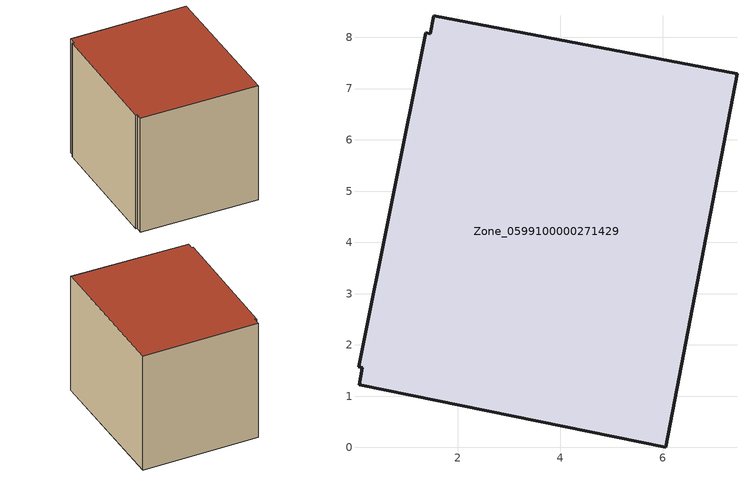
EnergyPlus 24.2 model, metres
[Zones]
Zone_0599100000271429
 floor ground (C_G): 1.54,8.42 7.45,7.29 6.06,0 0.08,1.23 0.14,1.55 0.07,1.57 1.38,8.09 1.46,8.07 z0
 wall outside (C_F): 0.14,1.55 0.08,1.23 6.06,0 7.45,7.29 1.54,8.42 1.46,8.07 1.38,8.09 0.07,1.57 0.14,1.55 z0:6.38
 roof outside (C_R): 7.45,7.29 1.54,8.42 1.46,8.07 1.38,8.09 0.07,1.57 0.14,1.55 0.08,1.23 6.06,0 z6.38
[BUILDING]
Pand.0599100000271429: North Axis=0; Terrain=City; Loads Convergence Tolerance Value=0.04; Temperature Convergence Tolerance Value=0.4; Solar Distribution=FullExterior; Maximum Number of Warmup Days=25; Minimum Number of Warmup Days=1
[Site:Location]
Rotterdam.The.Hague.AP_ZH_NLD Design_Conditions: Latitude=51.96; Longitude=4.45; Time Zone=1; Elevation=-4.5
[SITE:GROUNDTEMPERATURE:BUILDINGSURFACE]
18, 18, 18, 18, 18, 18, 18, 18, 18, 18, 18, 18
[MATERIAL] Thermal Absorptance=0.9; Solar Absorptance=0.7; Visible Absorptance=0.7
Name | Roughness | Thickness | Conductivity | Density | Specific Heat
G.TI.1946 | MediumSmooth | 0.15 | 1 | 540 | 1210
F.TI.1946 | Rough | 0.3 | 0.857143 | 1920 | 840
R.TI.1946 | MediumRough | 0.2 | 0.1 | 1500 | 1000
[CONSTRUCTION]
C_G: G.TI.1946
C_F: F.TI.1946
C_R: R.TI.1946
[ZONE]
Zone_0599100000271429: Type=1; Multiplier=1; Ceiling Height=Autocalculate; Volume=Autocalculate; Floor Area=autocalculate; Part of Total Floor Area=Yes
[ZONEINFILTRATION:DESIGNFLOWRATE]
Infil_Zone_0599100000271429: Zone or ZoneList or Space or SpaceList=Zone_0599100000271429; Schedule=AlwaysOn; Design Flow Rate Calculation Method=Flow/Area; Flow Rate per Floor Area=0.003; Constant Term Coefficient=1; Temperature Term Coefficient=0; Velocity Term Coefficient=0; Velocity Squared Term Coefficient=0
[HVACTEMPLATE:ZONE:IDEALLOADSAIRSYSTEM]
Zone_0599100000271429: Maximum Heating Supply Air Temperature=50; Minimum Cooling Supply Air Temperature=13; Maximum Heating Supply Air Humidity Ratio=0.0156; Minimum Cooling Supply Air Humidity Ratio=0.0077; Heating Limit=NoLimit; Cooling Limit=NoLimit; Dehumidification Control Type=ConstantSensibleHeatRatio; Cooling Sensible Heat Ratio=0.7; Dehumidification Setpoint=60; Humidification Control Type=None; Humidification Setpoint=30; Outdoor Air Method=None; Outdoor Air Flow Rate per Person=0.00944; Outdoor Air Flow Rate per Zone Floor Area=0; Outdoor Air Flow Rate per Zone=0; Demand Controlled Ventilation Type=None; Outdoor Air Economizer Type=NoEconomizer; Heat Recovery Type=None; Sensible Heat Recovery Effectiveness=0.7; Latent Heat Recovery Effectiveness=0.65
[ZONECONTROL:THERMOSTAT]
ThermostatControl_Zone_0599100000271429: Zone or ZoneList=Zone_0599100000271429; Control Type Schedule=DualSetpointControlType; Control 1=Thermostat_Zone_0599100000271429; Temperature Difference Between Cutout And Setpoint=0
[THERMOSTATSETPOINT:DUALSETPOINT]
Thermostat_Zone_0599100000271429: Heating Setpoint Temperature Schedule=HeatingSetpoint_Zone_0599100000271429; Cooling Setpoint Temperature Schedule=CoolingSetpoint_Zone_0599100000271429
[SCHEDULE:COMPACT]
HeatingSetpoint_Zone_0599100000271429: Through: 12/31, For: AllDays, Until: 24:00, 21
CoolingSetpoint_Zone_0599100000271429: Through: 12/31, For: AllDays, Until: 24:00, 24
DualSetpointControlType: Through: 12/31, For: AllDays, Until: 24:00, 4
AlwaysOn: Through: 12/31, For: AllDays, Until: 24:00, 1
